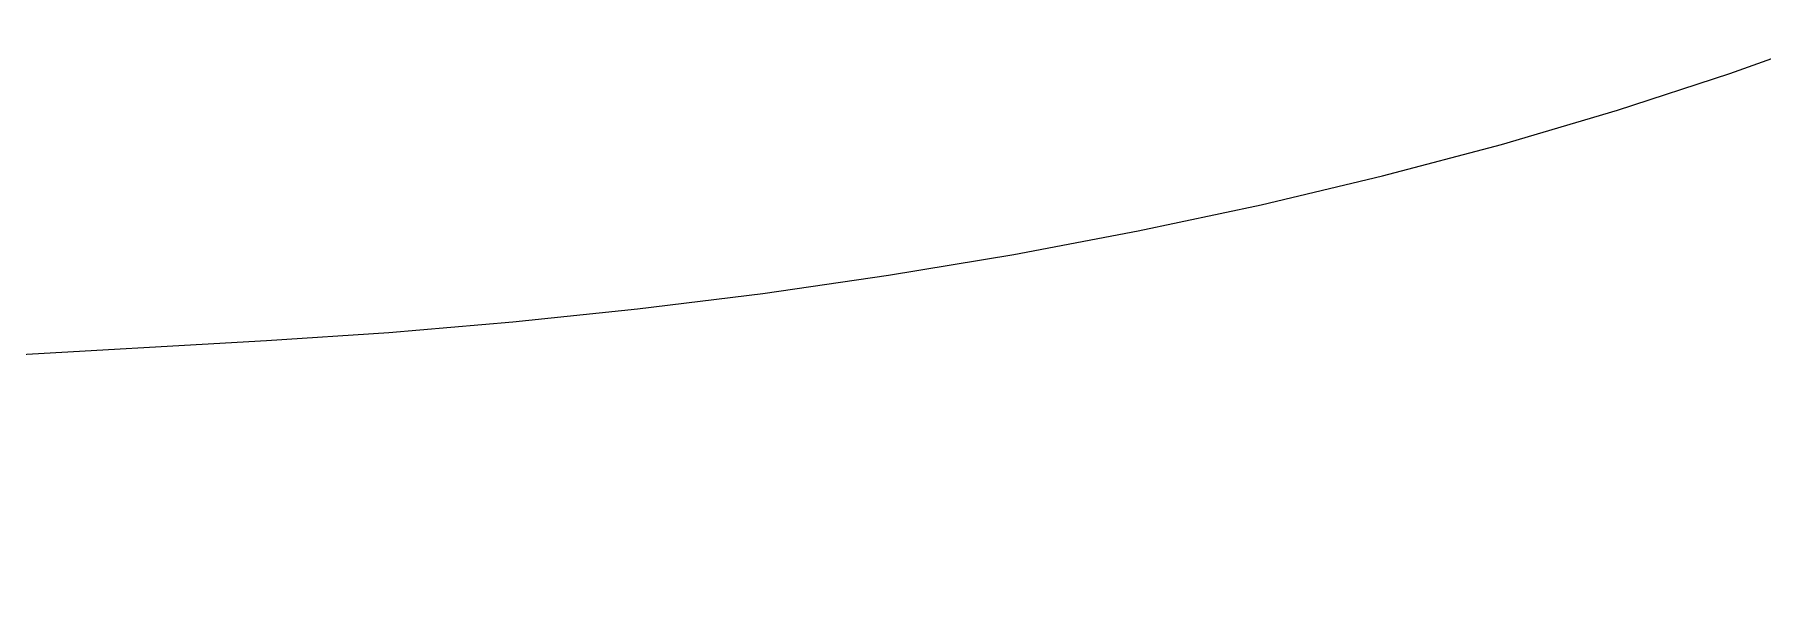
# Model space of a CAD drawing. Header units: inches. Extents: x 214 to 477, y -11 to 187.
# Drawn here: x 445.472 to 446.758, y 91.442 to 91.86 of the extents above; entities that cross this region are included whole.
import ezdxf

# ---------------------------------------------------------------- set-up
doc = ezdxf.new("R2010")
doc.units = ezdxf.units.IN
doc.layers.add('ZANO_R', color=7, linetype='Continuous', lineweight=0)

msp = doc.modelspace()

# ---------------------------------------------------------------- linework, layer by layer
at = {"layer": 'ZANO_R'}
for p, q in [((446.73352, 91.8306), (446.81431, 91.85965)), ((446.64979, 91.80334), (446.73352, 91.8306)), ((446.56349, 91.77795), (446.64979, 91.80334)), ((446.47503, 91.75448), (446.56349, 91.77795)), ((446.38479, 91.73299), (446.47503, 91.75448)), ((446.29317, 91.7135), (446.38479, 91.73299)), ((446.20056, 91.69601), (446.29317, 91.7135)), ((446.10735, 91.68053), (446.20056, 91.69601)), ((446.0139, 91.66704), (446.10735, 91.68053)), ((445.92055, 91.65549), (446.0139, 91.66704)), ((445.82765, 91.64584), (445.92055, 91.65549)), ((445.73548, 91.63805), (445.82765, 91.64584)), ((442.28971, 91.44155), (445.64434, 91.63204)), ((445.64434, 91.63204), (445.73548, 91.63805))]:
    msp.add_line(p, q, dxfattribs=at)

doc.saveas('drawing.dxf')
